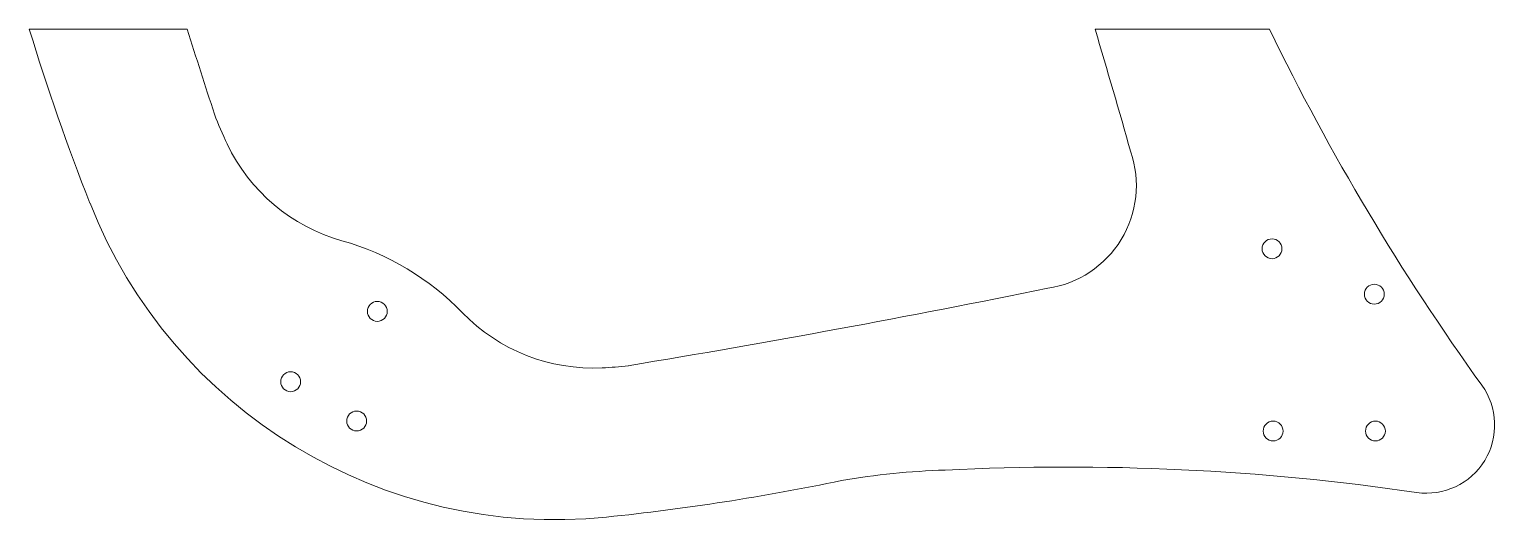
# Model space of a CAD drawing. Header units: inches. Extents: x 0.5 to 65, y 1.2 to 22.8.
import ezdxf

# ---------------------------------------------------------------- set-up
doc = ezdxf.new("R2010")
doc.units = ezdxf.units.IN
doc.header["$MEASUREMENT"] = 0

msp = doc.modelspace()

# ---------------------------------------------------------------- linework, layer by layer
at = {"color": 7, "linetype": 'Continuous', "lineweight": 15}
for p, q in [((7.464, 22.767), (0.517, 22.767)), ((55.081, 22.767), (47.407, 22.767)), ((48.553, 13.51), (48.556, 13.515))]:
    msp.add_line(p, q, dxfattribs=at)
for centre, radius in [((55.191, 13.105), 0.437), ((59.691, 11.105), 0.437), ((15.827, 10.347), 0.438), ((12.015, 7.251), 0.438), ((14.918, 5.521), 0.438), ((55.239, 5.08), 0.437), ((59.739, 5.08), 0.437)]:
    msp.add_circle(centre, radius, dxfattribs=at)
for centre, radius, start, end in [((97.585, 52.315), 101.465, 196.93007, 201.51079), ((499.994, 178.557), 516.581, 197.55242, 197.988), ((-447.824, -124.21), 516.581, 15.9059, 16.53012), ((150.483, 69.02), 106.023, 205.86484, 215.73567), ((24.832, 25.151), 17.29, 200.74117, 205.46386), ((16.444, 21.157), 8, 205.46386, 254.23289), ((44.645, 15.893), 4.577, 328.70066, 18.74497), ((23.655, 23.177), 22, 201.51079, 275.89053), ((11.042, 2.023), 11.882, 44.07026, 74.23289), ((44.642, 15.888), 4.577, 278.65635, 328.70066), ((-57.619, 517.582), 516.581, 279.41332, 281.49542), ((25.326, 15.852), 8, 224.07026, 272.84279), ((24.866, 25.13), 17.29, 272.84279, 276.66015), ((61.987, 5.345), 3, 261.66565, 35.73567), ((41.779, -29.123), 32.498, 91.70723, 99.80686), ((46.184, -102.526), 106.023, 81.66565, 92.90517), ((15.499, 102.222), 101.465, 275.89053, 281.79696)]:
    msp.add_arc(centre, radius, start, end, dxfattribs=at)

doc.saveas('drawing.dxf')
